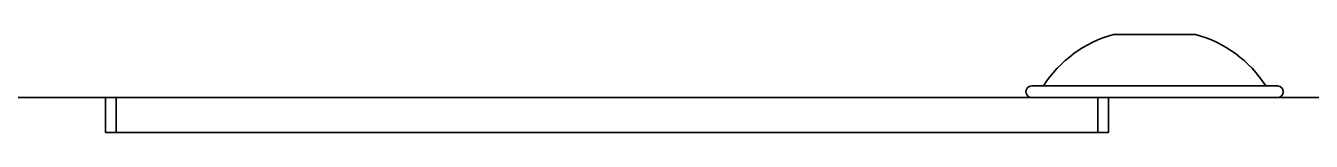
# Paper-space layout 'Blatt1' of a CAD drawing. Header units: millimetres. Extents: x 0 to 1189, y 0 to 841.
# Drawn here: x 403.31 to 414.3, y 637.23 to 638.07 of the extents above; entities that cross this region are included whole.
import ezdxf

# ---------------------------------------------------------------- set-up
doc = ezdxf.new("R2010")
doc.units = ezdxf.units.MM

psp = doc.layouts.new('Blatt1')

# ---------------------------------------------------------------- linework, layer by layer
at = {"color": 7, "linetype": 'Continuous', "lineweight": 35}
for p, q in [((412.606, 638.072), (413.306, 638.072)), ((411.906, 637.632), (414.006, 637.632)), ((403.988, 637.532), (402.176, 637.532)), ((403.988, 637.532), (403.988, 637.232)), ((404.079, 637.532), (403.988, 637.532)), ((404.079, 637.532), (404.079, 637.232)), ((404.079, 637.532), (412.471, 637.532)), ((412.471, 637.232), (412.471, 637.532)), ((412.471, 637.532), (412.562, 637.532)), ((412.562, 637.532), (412.562, 637.232)), ((414.374, 637.532), (412.562, 637.532)), ((412.562, 637.232), (403.988, 637.232)), ((404.079, 637.232), (412.471, 637.232))]:
    psp.add_line(p, q, dxfattribs=at)
for centre, radius, start, end in [((412.88, 637.069), 1.04, 105.2937, 147.2138), ((413.032, 637.069), 1.04, 32.7862, 74.7063), ((411.906, 637.582), 0.05, 89.9761, 270.0239), ((414.006, 637.582), 0.05, 270.0034, 89.9966)]:
    psp.add_arc(centre, radius, start, end, dxfattribs=at)

doc.saveas('drawing.dxf')
